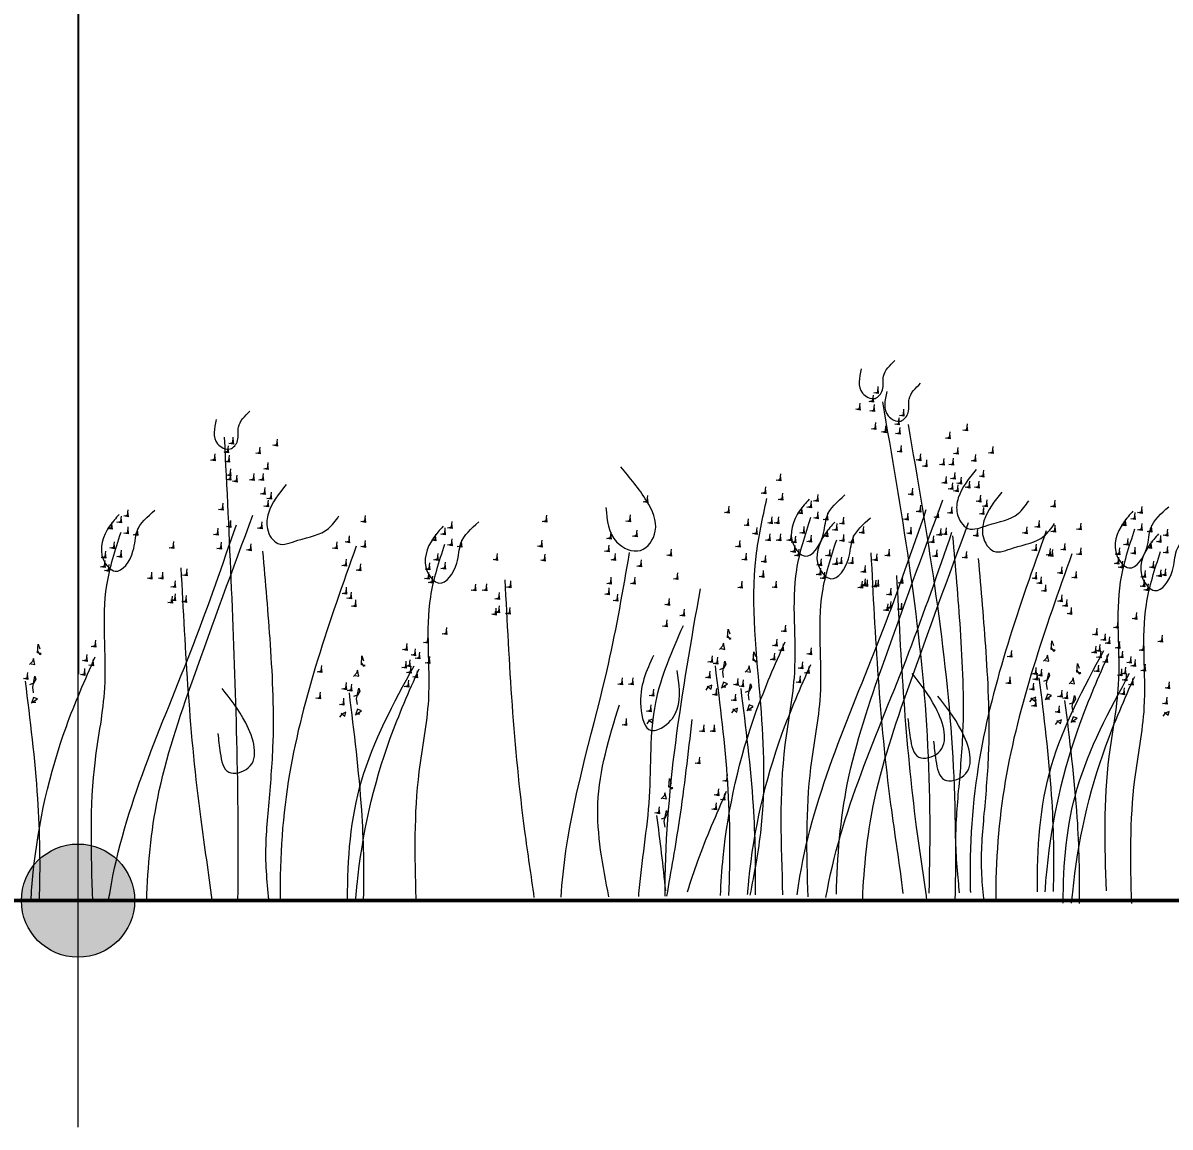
# Model space of a CAD drawing. Header units: metres. Extents: x 0 to 4415, y 1197 to 2590.
# Drawn here: x 1852.617 to 1853.123, y 1202.988 to 1203.476 of the extents above; entities that cross this region are included whole.
import ezdxf

# ---------------------------------------------------------------- set-up
doc = ezdxf.new("R2010")
doc.units = ezdxf.units.M
doc.linetypes.add('CONTINU', pattern=[0])
doc.layers.get('DEFPOINTS').update_dxf_attribs({"lineweight": 5})
doc.layers.add('00-cote', color=7, linetype='CONTINU', lineweight=20)
doc.layers.add('mur', color=7, linetype='Continuous', lineweight=50)
doc.layers.add('A_VEGETATION', color=7, linetype='Continuous', lineweight=9, true_color=0x009900)
doc.styles.add('WALIDcotat', font='times.ttf')
doc.dimstyles.new('walid 100', dxfattribs={"dimscale": 0, "dimtxt": 0.25, "dimasz": 0.1, "dimexe": 1.25, "dimexo": 0.625, "dimgap": 0.02, "dimtad": 1, "dimdec": 0, "dimlfac": 100, "dimrnd": 5, "dimtxsty": 'WALIDcotat', "dimblk": 'COTE', "dimcen": 2.5, "dimse1": 1, "dimse2": 1, "dimclrd": 256, "dimclrt": 256, "dimadec": 0, "dimazin": 0, "dimtfac": 1, "dimtdec": 0, "dimtix": 1, "dimtmove": 2, "dimatfit": 3, "dimldrblk": 'COTE', "dimfxl": 1.25, "dimarcsym": 0})

# ---------------------------------------------------------------- blocks, each defined once
blk = doc.blocks.new('Arbustes 1_coupes')
at = {"flags": 128}
for points in [[(24.156, 5.606), (24.163, 5.545), (24.112, 5.553), (24.156, 5.562), (24.163, 5.623)], [(23.952, 5.42), (23.959, 5.359), (23.908, 5.368), (23.952, 5.377), (23.959, 5.438)], [(24.102, 5.509), (24.109, 5.448), (24.058, 5.456), (24.102, 5.465), (24.109, 5.526)], [(2.636, 5.304), (2.643, 5.243), (2.591, 5.252), (2.636, 5.261), (2.643, 5.322)], [(2.689, 5.401), (2.696, 5.34), (2.645, 5.349), (2.689, 5.358), (2.696, 5.419)], [(24.112, 5.403), (24.119, 5.342), (24.067, 5.351), (24.112, 5.359), (24.119, 5.42)], [(2.486, 5.216), (2.493, 5.155), (2.441, 5.164), (2.486, 5.172), (2.493, 5.233)], [(2.645, 5.198), (2.652, 5.138), (2.6, 5.146), (2.645, 5.155), (2.652, 5.216)], [(24.128, 5.2), (24.135, 5.139), (24.084, 5.148), (24.128, 5.156), (24.135, 5.217)], [(25.16, 5.182), (25.167, 5.122), (25.115, 5.13), (25.16, 5.139), (25.167, 5.2)], [(16.891, 5.052), (16.898, 4.991), (16.846, 5), (16.891, 5.009), (16.898, 5.07)], [(17.389, 5.03), (17.396, 4.969), (17.344, 4.978), (17.389, 4.987), (17.396, 5.048)], [(24.965, 5.094), (24.972, 5.033), (24.92, 5.042), (24.965, 5.051), (24.972, 5.111)], [(2.661, 4.996), (2.668, 4.935), (2.617, 4.943), (2.661, 4.952), (2.668, 5.013)], [(3.693, 4.978), (3.7, 4.917), (3.648, 4.926), (3.693, 4.935), (3.7, 4.996)], [(16.837, 4.955), (16.844, 4.894), (16.793, 4.903), (16.837, 4.912), (16.844, 4.972)], [(17.194, 4.942), (17.201, 4.881), (17.15, 4.89), (17.194, 4.898), (17.201, 4.959)], [(25.054, 4.919), (25.061, 4.858), (25.009, 4.867), (25.054, 4.875), (25.061, 4.936)], [(3.498, 4.89), (3.505, 4.829), (3.454, 4.838), (3.498, 4.846), (3.505, 4.907)], [(16.687, 4.867), (16.694, 4.806), (16.643, 4.814), (16.687, 4.823), (16.694, 4.884)], [(16.846, 4.849), (16.853, 4.788), (16.802, 4.797), (16.846, 4.806), (16.853, 4.867)], [(17.284, 4.767), (17.291, 4.706), (17.239, 4.714), (17.284, 4.723), (17.291, 4.784)], [(24.632, 4.848), (24.639, 4.787), (24.588, 4.796), (24.632, 4.804), (24.639, 4.865)], [(24.702, 4.778), (24.709, 4.717), (24.658, 4.726), (24.702, 4.735), (24.709, 4.796)], [(24.895, 4.796), (24.902, 4.735), (24.85, 4.743), (24.895, 4.752), (24.902, 4.813)], [(25, 4.796), (25.007, 4.735), (24.956, 4.743), (25, 4.752), (25.007, 4.813)], [(3.165, 4.643), (3.172, 4.583), (3.121, 4.591), (3.165, 4.6), (3.172, 4.661)], [(3.587, 4.714), (3.594, 4.654), (3.543, 4.662), (3.587, 4.671), (3.594, 4.732)], [(16.862, 4.696), (16.869, 4.635), (16.817, 4.643), (16.862, 4.652), (16.869, 4.713)], [(16.863, 4.646), (16.87, 4.586), (16.818, 4.594), (16.863, 4.603), (16.87, 4.664)], [(17.124, 4.643), (17.131, 4.583), (17.08, 4.591), (17.124, 4.6), (17.131, 4.661)], [(17.23, 4.643), (17.237, 4.583), (17.185, 4.591), (17.23, 4.6), (17.237, 4.661)], [(25.019, 4.638), (25.026, 4.577), (24.974, 4.585), (25.019, 4.594), (25.026, 4.655)], [(3.236, 4.574), (3.243, 4.513), (3.191, 4.522), (3.236, 4.53), (3.243, 4.591)], [(3.428, 4.591), (3.435, 4.53), (3.383, 4.539), (3.428, 4.548), (3.435, 4.609)], [(3.533, 4.591), (3.54, 4.53), (3.489, 4.539), (3.533, 4.548), (3.54, 4.609)], [(16.932, 4.626), (16.939, 4.565), (16.887, 4.574), (16.932, 4.583), (16.939, 4.643)], [(23.055, 4.625), (23.062, 4.564), (23.01, 4.572), (23.055, 4.581), (23.062, 4.642)], [(25.089, 4.584), (25.096, 4.523), (25.045, 4.532), (25.089, 4.541), (25.096, 4.601)], [(3.552, 4.433), (3.559, 4.372), (3.508, 4.381), (3.552, 4.39), (3.559, 4.451)], [(3.622, 4.38), (3.629, 4.319), (3.578, 4.327), (3.622, 4.336), (3.629, 4.397)], [(17.248, 4.485), (17.255, 4.425), (17.204, 4.433), (17.248, 4.442), (17.255, 4.503)], [(17.319, 4.432), (17.326, 4.371), (17.274, 4.38), (17.319, 4.388), (17.326, 4.449)], [(21.557, 4.384), (21.564, 4.323), (21.512, 4.332), (21.557, 4.341), (21.564, 4.401)], [(22.886, 4.48), (22.893, 4.419), (22.841, 4.427), (22.886, 4.436), (22.893, 4.497)], [(23.078, 4.407), (23.085, 4.346), (23.033, 4.355), (23.078, 4.364), (23.085, 4.425)], [(23.476, 4.391), (23.484, 4.33), (23.432, 4.339), (23.476, 4.348), (23.484, 4.409)], [(24.543, 4.461), (24.55, 4.4), (24.498, 4.409), (24.543, 4.417), (24.55, 4.478)], [(25.054, 4.497), (25.061, 4.436), (25.009, 4.445), (25.054, 4.454), (25.061, 4.514)], [(3.076, 4.256), (3.083, 4.196), (3.032, 4.204), (3.076, 4.213), (3.083, 4.274)], [(3.587, 4.293), (3.594, 4.232), (3.543, 4.241), (3.587, 4.249), (3.594, 4.31)], [(16.773, 4.309), (16.78, 4.248), (16.728, 4.256), (16.773, 4.265), (16.78, 4.326)], [(17.284, 4.345), (17.291, 4.284), (17.239, 4.293), (17.284, 4.301), (17.291, 4.362)], [(22.473, 4.262), (22.48, 4.201), (22.429, 4.21), (22.473, 4.219), (22.48, 4.28)], [(23.294, 4.251), (23.301, 4.19), (23.249, 4.199), (23.294, 4.207), (23.301, 4.268)], [(23.399, 4.32), (23.406, 4.259), (23.355, 4.268), (23.399, 4.277), (23.406, 4.338)], [(24.632, 4.268), (24.639, 4.207), (24.588, 4.216), (24.632, 4.225), (24.639, 4.285)], [(24.984, 4.251), (24.991, 4.19), (24.939, 4.199), (24.984, 4.207), (24.991, 4.268)], [(26.146, 4.32), (26.153, 4.259), (26.102, 4.268), (26.146, 4.277), (26.153, 4.338)], [(27.124, 4.249), (27.131, 4.188), (27.079, 4.197), (27.124, 4.206), (27.131, 4.267)], [(2.01, 4.187), (2.017, 4.126), (1.965, 4.135), (2.01, 4.143), (2.017, 4.204)], [(15.629, 4.168), (15.636, 4.107), (15.584, 4.116), (15.629, 4.125), (15.636, 4.185)], [(15.706, 4.239), (15.713, 4.178), (15.661, 4.187), (15.706, 4.196), (15.713, 4.256)], [(18.376, 4.168), (18.383, 4.107), (18.331, 4.116), (18.376, 4.125), (18.383, 4.185)], [(20.42, 4.167), (20.427, 4.106), (20.375, 4.114), (20.42, 4.123), (20.427, 4.184)], [(21.362, 4.167), (21.369, 4.106), (21.318, 4.114), (21.362, 4.123), (21.369, 4.184)], [(22.691, 4.117), (22.698, 4.057), (22.647, 4.065), (22.691, 4.074), (22.698, 4.135)], [(22.958, 4.142), (22.965, 4.081), (22.914, 4.09), (22.958, 4.099), (22.965, 4.159)], [(23.031, 4.142), (23.038, 4.081), (22.987, 4.09), (23.031, 4.099), (23.038, 4.159)], [(23.476, 4.197), (23.484, 4.136), (23.432, 4.145), (23.476, 4.154), (23.484, 4.214)], [(23.584, 4.18), (23.591, 4.119), (23.54, 4.128), (23.584, 4.136), (23.591, 4.197)], [(24.489, 4.18), (24.496, 4.119), (24.445, 4.128), (24.489, 4.136), (24.496, 4.197)], [(27.046, 4.178), (27.053, 4.117), (27.002, 4.126), (27.046, 4.135), (27.053, 4.196)], [(1.827, 4.046), (1.834, 3.985), (1.782, 3.994), (1.827, 4.003), (1.834, 4.064)], [(1.932, 4.116), (1.939, 4.055), (1.888, 4.064), (1.932, 4.072), (1.939, 4.133)], [(2.01, 3.993), (2.017, 3.932), (1.965, 3.941), (2.01, 3.949), (2.017, 4.01)], [(3.165, 4.064), (3.172, 4.003), (3.121, 4.012), (3.165, 4.02), (3.172, 4.081)], [(3.517, 4.046), (3.524, 3.985), (3.472, 3.994), (3.517, 4.003), (3.524, 4.064)], [(4.68, 4.116), (4.687, 4.055), (4.635, 4.064), (4.68, 4.072), (4.687, 4.133)], [(5.657, 4.045), (5.664, 3.984), (5.612, 3.993), (5.657, 4.001), (5.664, 4.062)], [(15.523, 4.099), (15.53, 4.038), (15.479, 4.046), (15.523, 4.055), (15.53, 4.116)], [(15.706, 4.045), (15.713, 3.984), (15.661, 3.993), (15.706, 4.001), (15.713, 4.062)], [(15.814, 4.028), (15.821, 3.967), (15.769, 3.975), (15.814, 3.984), (15.821, 4.045)], [(16.719, 4.028), (16.726, 3.967), (16.674, 3.975), (16.719, 3.984), (16.726, 4.045)], [(16.862, 4.116), (16.869, 4.055), (16.817, 4.064), (16.862, 4.072), (16.869, 4.133)], [(17.213, 4.099), (17.22, 4.038), (17.169, 4.046), (17.213, 4.055), (17.22, 4.116)], [(19.276, 4.026), (19.283, 3.965), (19.231, 3.974), (19.276, 3.983), (19.283, 4.043)], [(19.353, 4.097), (19.36, 4.036), (19.309, 4.045), (19.353, 4.054), (19.36, 4.114)], [(21.435, 3.997), (21.442, 3.936), (21.39, 3.945), (21.435, 3.954), (21.442, 4.014)], [(22.787, 4.022), (22.794, 3.961), (22.743, 3.97), (22.787, 3.978), (22.794, 4.039)], [(23.319, 4.03), (23.326, 3.97), (23.275, 3.978), (23.319, 3.987), (23.326, 4.048)], [(23.987, 4.03), (23.995, 3.97), (23.943, 3.978), (23.987, 3.987), (23.995, 4.048)], [(24.524, 4.022), (24.531, 3.961), (24.48, 3.97), (24.524, 3.978), (24.531, 4.039)], [(24.859, 4.004), (24.867, 3.943), (24.815, 3.952), (24.859, 3.961), (24.867, 4.022)], [(25.828, 4.022), (25.835, 3.961), (25.783, 3.97), (25.828, 3.978), (25.835, 4.039)], [(25.968, 4.091), (25.975, 4.03), (25.924, 4.039), (25.968, 4.048), (25.975, 4.109)], [(26.146, 4.039), (26.153, 3.978), (26.102, 3.987), (26.146, 3.996), (26.153, 4.057)], [(26.941, 4.109), (26.948, 4.048), (26.896, 4.057), (26.941, 4.065), (26.948, 4.126)], [(27.124, 4.055), (27.131, 3.994), (27.079, 4.003), (27.124, 4.012), (27.131, 4.072)], [(27.232, 4.038), (27.239, 3.977), (27.187, 3.985), (27.232, 3.994), (27.239, 4.055)], [(2.118, 3.975), (2.125, 3.914), (2.073, 3.923), (2.118, 3.932), (2.125, 3.993)], [(3.022, 3.975), (3.029, 3.914), (2.978, 3.923), (3.022, 3.932), (3.029, 3.993)], [(4.501, 3.887), (4.508, 3.826), (4.457, 3.835), (4.501, 3.843), (4.508, 3.904)], [(5.474, 3.904), (5.481, 3.843), (5.43, 3.852), (5.474, 3.861), (5.481, 3.922)], [(5.58, 3.974), (5.587, 3.913), (5.535, 3.922), (5.58, 3.93), (5.587, 3.991)], [(15.549, 3.878), (15.556, 3.817), (15.504, 3.826), (15.549, 3.835), (15.556, 3.896)], [(16.217, 3.878), (16.224, 3.817), (16.172, 3.826), (16.217, 3.835), (16.224, 3.896)], [(16.754, 3.87), (16.761, 3.809), (16.709, 3.817), (16.754, 3.826), (16.761, 3.887)], [(18.057, 3.87), (18.064, 3.809), (18.013, 3.817), (18.057, 3.826), (18.064, 3.887)], [(18.198, 3.939), (18.205, 3.878), (18.153, 3.887), (18.198, 3.896), (18.205, 3.957)], [(18.376, 3.887), (18.383, 3.826), (18.331, 3.835), (18.376, 3.843), (18.383, 3.904)], [(19.17, 3.957), (19.177, 3.896), (19.126, 3.904), (19.17, 3.913), (19.177, 3.974)], [(19.353, 3.903), (19.36, 3.842), (19.309, 3.851), (19.353, 3.859), (19.36, 3.92)], [(19.461, 3.886), (19.468, 3.825), (19.417, 3.833), (19.461, 3.842), (19.468, 3.903)], [(20.366, 3.886), (20.373, 3.825), (20.321, 3.833), (20.366, 3.842), (20.373, 3.903)], [(21.144, 3.972), (21.151, 3.912), (21.1, 3.92), (21.144, 3.929), (21.151, 3.99)], [(22.595, 3.877), (22.602, 3.816), (22.551, 3.825), (22.595, 3.833), (22.602, 3.894)], [(22.933, 3.949), (22.94, 3.888), (22.888, 3.897), (22.933, 3.906), (22.94, 3.967)], [(23.055, 3.949), (23.062, 3.888), (23.01, 3.897), (23.055, 3.906), (23.062, 3.967)], [(23.174, 3.949), (23.181, 3.888), (23.13, 3.897), (23.174, 3.906), (23.181, 3.967)], [(23.223, 3.925), (23.23, 3.864), (23.179, 3.872), (23.223, 3.881), (23.23, 3.942)], [(23.399, 3.933), (23.406, 3.872), (23.355, 3.881), (23.399, 3.89), (23.406, 3.951)], [(26.967, 3.888), (26.974, 3.828), (26.922, 3.836), (26.967, 3.845), (26.974, 3.906)], [(1.853, 3.826), (1.86, 3.765), (1.808, 3.774), (1.853, 3.783), (1.86, 3.843)], [(2.521, 3.826), (2.528, 3.765), (2.476, 3.774), (2.521, 3.783), (2.528, 3.843)], [(3.057, 3.817), (3.065, 3.757), (3.013, 3.765), (3.057, 3.774), (3.065, 3.835)], [(3.393, 3.8), (3.4, 3.739), (3.348, 3.748), (3.393, 3.757), (3.4, 3.817)], [(4.361, 3.817), (4.368, 3.757), (4.316, 3.765), (4.361, 3.774), (4.368, 3.835)], [(4.68, 3.835), (4.687, 3.774), (4.635, 3.783), (4.68, 3.791), (4.687, 3.852)], [(5.657, 3.851), (5.664, 3.79), (5.612, 3.799), (5.657, 3.807), (5.664, 3.868)], [(15.453, 3.772), (15.46, 3.712), (15.408, 3.72), (15.453, 3.729), (15.46, 3.79)], [(15.629, 3.781), (15.636, 3.72), (15.584, 3.729), (15.629, 3.738), (15.636, 3.799)], [(17.089, 3.852), (17.096, 3.791), (17.044, 3.8), (17.089, 3.809), (17.096, 3.87)], [(19.196, 3.736), (19.203, 3.675), (19.152, 3.684), (19.196, 3.693), (19.203, 3.754)], [(19.864, 3.736), (19.871, 3.675), (19.82, 3.684), (19.864, 3.693), (19.871, 3.754)], [(21.121, 3.828), (21.128, 3.767), (21.076, 3.775), (21.121, 3.784), (21.128, 3.845)], [(21.193, 3.732), (21.2, 3.671), (21.149, 3.68), (21.193, 3.688), (21.2, 3.749)], [(21.822, 3.78), (21.829, 3.719), (21.777, 3.728), (21.822, 3.736), (21.829, 3.797)], [(22.668, 3.732), (22.675, 3.671), (22.623, 3.68), (22.668, 3.688), (22.675, 3.749)], [(23.214, 3.819), (23.221, 3.758), (23.169, 3.767), (23.214, 3.775), (23.221, 3.836)], [(23.258, 3.775), (23.266, 3.715), (23.214, 3.723), (23.258, 3.732), (23.266, 3.793)], [(25.933, 3.828), (25.94, 3.767), (25.889, 3.775), (25.933, 3.784), (25.94, 3.845)], [(26.092, 3.775), (26.099, 3.715), (26.048, 3.723), (26.092, 3.732), (26.099, 3.793)], [(26.871, 3.783), (26.878, 3.722), (26.826, 3.73), (26.871, 3.739), (26.878, 3.8)], [(27.046, 3.791), (27.053, 3.73), (27.002, 3.739), (27.046, 3.748), (27.053, 3.809)], [(1.747, 3.615), (1.754, 3.554), (1.703, 3.562), (1.747, 3.571), (1.754, 3.632)], [(1.757, 3.72), (1.764, 3.659), (1.712, 3.668), (1.757, 3.677), (1.764, 3.738)], [(1.932, 3.729), (1.939, 3.668), (1.888, 3.677), (1.932, 3.686), (1.939, 3.746)], [(4.466, 3.623), (4.473, 3.562), (4.422, 3.571), (4.466, 3.58), (4.473, 3.641)], [(5.5, 3.684), (5.507, 3.623), (5.455, 3.632), (5.5, 3.641), (5.507, 3.701)], [(15.443, 3.667), (15.45, 3.606), (15.399, 3.615), (15.443, 3.623), (15.45, 3.684)], [(15.488, 3.623), (15.495, 3.562), (15.443, 3.571), (15.488, 3.58), (15.495, 3.641)], [(18.163, 3.675), (18.17, 3.615), (18.118, 3.623), (18.163, 3.632), (18.17, 3.693)], [(18.322, 3.623), (18.329, 3.562), (18.277, 3.571), (18.322, 3.58), (18.329, 3.641)], [(19.1, 3.63), (19.107, 3.57), (19.056, 3.578), (19.1, 3.587), (19.107, 3.648)], [(19.276, 3.639), (19.283, 3.578), (19.231, 3.587), (19.276, 3.596), (19.283, 3.657)], [(20.401, 3.728), (20.408, 3.667), (20.357, 3.675), (20.401, 3.684), (20.408, 3.745)], [(21.484, 3.659), (21.491, 3.599), (21.44, 3.607), (21.484, 3.616), (21.491, 3.677)], [(22.886, 3.707), (22.893, 3.646), (22.841, 3.655), (22.886, 3.664), (22.893, 3.725)], [(23.741, 3.687), (23.748, 3.626), (23.697, 3.635), (23.741, 3.644), (23.748, 3.704)], [(23.866, 3.687), (23.873, 3.626), (23.821, 3.635), (23.866, 3.644), (23.873, 3.704)], [(24.138, 3.722), (24.145, 3.661), (24.093, 3.67), (24.138, 3.678), (24.145, 3.739)], [(26.861, 3.677), (26.868, 3.616), (26.817, 3.625), (26.861, 3.633), (26.868, 3.694)], [(26.906, 3.633), (26.913, 3.572), (26.861, 3.581), (26.906, 3.59), (26.913, 3.651)], [(1.792, 3.571), (1.799, 3.51), (1.747, 3.519), (1.792, 3.528), (1.799, 3.588)], [(2.275, 3.483), (2.282, 3.422), (2.23, 3.43), (2.275, 3.439), (2.282, 3.5)], [(2.399, 3.483), (2.406, 3.422), (2.354, 3.43), (2.399, 3.439), (2.406, 3.5)], [(2.671, 3.517), (2.678, 3.457), (2.626, 3.465), (2.671, 3.474), (2.678, 3.535)], [(4.626, 3.571), (4.633, 3.51), (4.581, 3.519), (4.626, 3.528), (4.633, 3.588)], [(5.394, 3.473), (5.402, 3.412), (5.35, 3.42), (5.394, 3.429), (5.402, 3.49)], [(5.404, 3.578), (5.411, 3.517), (5.359, 3.526), (5.404, 3.535), (5.411, 3.596)], [(5.58, 3.587), (5.587, 3.526), (5.535, 3.535), (5.58, 3.544), (5.587, 3.604)], [(15.971, 3.535), (15.978, 3.474), (15.926, 3.483), (15.971, 3.491), (15.978, 3.552)], [(16.095, 3.535), (16.102, 3.474), (16.051, 3.483), (16.095, 3.491), (16.102, 3.552)], [(16.367, 3.57), (16.374, 3.509), (16.322, 3.517), (16.367, 3.526), (16.374, 3.587)], [(19.091, 3.525), (19.098, 3.464), (19.046, 3.473), (19.091, 3.481), (19.098, 3.542)], [(19.135, 3.481), (19.142, 3.42), (19.091, 3.429), (19.135, 3.438), (19.142, 3.499)], [(21.894, 3.515), (21.901, 3.454), (21.85, 3.462), (21.894, 3.471), (21.901, 3.532)], [(22.86, 3.538), (22.867, 3.477), (22.815, 3.486), (22.86, 3.494), (22.867, 3.555)], [(24.006, 3.59), (24.013, 3.529), (23.962, 3.538), (24.006, 3.546), (24.013, 3.607)], [(25.933, 3.512), (25.94, 3.451), (25.889, 3.459), (25.933, 3.468), (25.94, 3.529)], [(27.389, 3.545), (27.396, 3.484), (27.344, 3.493), (27.389, 3.501), (27.396, 3.562)], [(2.539, 3.386), (2.546, 3.325), (2.495, 3.333), (2.539, 3.342), (2.546, 3.403)], [(5.439, 3.429), (5.446, 3.368), (5.394, 3.377), (5.439, 3.386), (5.446, 3.446)], [(16.236, 3.438), (16.243, 3.377), (16.191, 3.386), (16.236, 3.394), (16.243, 3.455)], [(18.163, 3.359), (18.17, 3.299), (18.118, 3.307), (18.163, 3.316), (18.17, 3.377)], [(19.618, 3.393), (19.625, 3.332), (19.574, 3.341), (19.618, 3.349), (19.625, 3.41)], [(19.742, 3.393), (19.749, 3.332), (19.698, 3.341), (19.742, 3.349), (19.749, 3.41)], [(20.014, 3.428), (20.021, 3.367), (19.97, 3.375), (20.014, 3.384), (20.021, 3.445)], [(21.121, 3.345), (21.128, 3.284), (21.076, 3.293), (21.121, 3.302), (21.128, 3.362)], [(21.144, 3.465), (21.151, 3.404), (21.1, 3.413), (21.144, 3.422), (21.151, 3.483)], [(21.411, 3.465), (21.418, 3.404), (21.367, 3.413), (21.411, 3.422), (21.418, 3.483)], [(22.619, 3.417), (22.626, 3.357), (22.574, 3.365), (22.619, 3.374), (22.626, 3.435)], [(23.005, 3.417), (23.012, 3.357), (22.961, 3.365), (23.005, 3.374), (23.012, 3.435)], [(23.971, 3.415), (23.978, 3.354), (23.927, 3.362), (23.971, 3.371), (23.978, 3.432)], [(24.006, 3.441), (24.013, 3.38), (23.962, 3.388), (24.006, 3.397), (24.013, 3.458)], [(24.128, 3.423), (24.135, 3.362), (24.084, 3.371), (24.128, 3.38), (24.135, 3.441)], [(25.987, 3.458), (25.994, 3.397), (25.942, 3.406), (25.987, 3.415), (25.994, 3.475)], [(26.039, 3.37), (26.046, 3.309), (25.994, 3.317), (26.039, 3.326), (26.046, 3.387)], [(2.539, 3.236), (2.546, 3.175), (2.495, 3.184), (2.539, 3.193), (2.546, 3.254)], [(2.661, 3.219), (2.668, 3.158), (2.617, 3.167), (2.661, 3.175), (2.668, 3.236)], [(4.466, 3.307), (4.473, 3.246), (4.422, 3.255), (4.466, 3.264), (4.473, 3.325)], [(4.52, 3.254), (4.527, 3.193), (4.476, 3.202), (4.52, 3.21), (4.527, 3.271)], [(16.201, 3.262), (16.208, 3.202), (16.156, 3.21), (16.201, 3.219), (16.208, 3.28)], [(16.236, 3.288), (16.243, 3.228), (16.191, 3.236), (16.236, 3.245), (16.243, 3.306)], [(16.358, 3.271), (16.365, 3.21), (16.313, 3.219), (16.358, 3.228), (16.365, 3.288)], [(18.216, 3.306), (18.223, 3.245), (18.172, 3.254), (18.216, 3.262), (18.223, 3.323)], [(18.268, 3.217), (18.275, 3.157), (18.223, 3.165), (18.268, 3.174), (18.275, 3.235)], [(19.883, 3.296), (19.89, 3.235), (19.839, 3.244), (19.883, 3.252), (19.89, 3.313)], [(21.217, 3.273), (21.224, 3.212), (21.172, 3.22), (21.217, 3.229), (21.224, 3.29)], [(21.798, 3.225), (21.805, 3.164), (21.754, 3.173), (21.798, 3.181), (21.805, 3.242)], [(2.504, 3.21), (2.511, 3.149), (2.46, 3.158), (2.504, 3.167), (2.511, 3.228)], [(4.572, 3.165), (4.579, 3.104), (4.527, 3.113), (4.572, 3.122), (4.579, 3.183)], [(19.848, 3.12), (19.855, 3.059), (19.803, 3.068), (19.848, 3.077), (19.855, 3.138)], [(19.883, 3.146), (19.89, 3.086), (19.839, 3.094), (19.883, 3.103), (19.89, 3.164)], [(20.005, 3.129), (20.012, 3.068), (19.96, 3.077), (20.005, 3.086), (20.012, 3.146)], [(21.967, 3.103), (21.974, 3.042), (21.922, 3.051), (21.967, 3.059), (21.974, 3.12)], [(21.772, 2.983), (21.779, 2.922), (21.728, 2.931), (21.772, 2.939), (21.779, 3)], [(26.85, 2.957), (26.857, 2.896), (26.805, 2.904), (26.85, 2.913), (26.857, 2.974)], [(27.061, 3.054), (27.068, 2.993), (27.016, 3.002), (27.061, 3.01), (27.068, 3.071)], [(5.594, 2.849), (5.601, 2.789), (5.549, 2.797), (5.594, 2.806), (5.601, 2.867)], [(19.29, 2.902), (19.297, 2.841), (19.245, 2.849), (19.29, 2.858), (19.297, 2.919)], [(22.457, 2.816), (22.483, 2.781), (22.499, 2.79), (22.457, 2.799), (22.464, 2.896), (22.483, 2.842)], [(23.108, 2.922), (23.115, 2.861), (23.064, 2.87), (23.108, 2.878), (23.115, 2.939)], [(26.613, 2.877), (26.62, 2.816), (26.568, 2.825), (26.613, 2.833), (26.62, 2.894)], [(1.642, 2.718), (1.649, 2.657), (1.597, 2.665), (1.642, 2.674), (1.649, 2.735)], [(5.383, 2.752), (5.39, 2.691), (5.338, 2.7), (5.383, 2.709), (5.39, 2.77)], [(14.686, 2.664), (14.712, 2.629), (14.728, 2.638), (14.686, 2.646), (14.693, 2.744), (14.712, 2.69)], [(15.338, 2.77), (15.345, 2.709), (15.293, 2.718), (15.338, 2.726), (15.345, 2.787)], [(18.842, 2.725), (18.849, 2.664), (18.798, 2.673), (18.842, 2.681), (18.849, 2.742)], [(19.079, 2.804), (19.086, 2.744), (19.035, 2.752), (19.079, 2.761), (19.086, 2.822)], [(22.386, 2.675), (22.429, 2.667), (22.412, 2.736), (22.403, 2.702), (22.368, 2.667)], [(23.01, 2.762), (23.017, 2.702), (22.965, 2.71), (23.01, 2.719), (23.017, 2.78)], [(23.08, 2.71), (23.087, 2.649), (23.036, 2.658), (23.08, 2.667), (23.087, 2.728)], [(26.104, 2.674), (26.13, 2.639), (26.146, 2.648), (26.104, 2.657), (26.111, 2.754), (26.13, 2.7)], [(26.709, 2.816), (26.716, 2.755), (26.664, 2.764), (26.709, 2.773), (26.716, 2.833)], [(26.756, 2.78), (26.763, 2.719), (26.711, 2.728), (26.756, 2.736), (26.763, 2.797)], [(26.868, 2.728), (26.875, 2.667), (26.824, 2.675), (26.868, 2.684), (26.875, 2.745)], [(0.99, 2.612), (1.016, 2.577), (1.032, 2.586), (0.99, 2.594), (0.997, 2.691), (1.016, 2.638)], [(5.146, 2.673), (5.153, 2.612), (5.101, 2.62), (5.146, 2.629), (5.153, 2.69)], [(5.242, 2.612), (5.249, 2.551), (5.198, 2.56), (5.242, 2.568), (5.249, 2.629)], [(5.289, 2.575), (5.296, 2.515), (5.244, 2.523), (5.289, 2.532), (5.296, 2.593)], [(14.616, 2.523), (14.658, 2.515), (14.642, 2.584), (14.632, 2.549), (14.597, 2.515)], [(15.239, 2.61), (15.247, 2.549), (15.195, 2.558), (15.239, 2.567), (15.247, 2.628)], [(18.334, 2.522), (18.359, 2.487), (18.376, 2.496), (18.334, 2.504), (18.341, 2.602), (18.359, 2.548)], [(18.938, 2.664), (18.945, 2.603), (18.894, 2.612), (18.938, 2.62), (18.945, 2.681)], [(18.985, 2.628), (18.992, 2.567), (18.941, 2.575), (18.985, 2.584), (18.992, 2.645)], [(19.098, 2.575), (19.105, 2.515), (19.053, 2.523), (19.098, 2.532), (19.105, 2.593)], [(22.281, 2.578), (22.288, 2.518), (22.236, 2.526), (22.281, 2.535), (22.288, 2.596)], [(22.984, 2.604), (22.991, 2.544), (22.94, 2.552), (22.984, 2.561), (22.991, 2.622)], [(25.652, 2.631), (25.659, 2.57), (25.607, 2.578), (25.652, 2.587), (25.659, 2.648)], [(26.034, 2.533), (26.076, 2.525), (26.06, 2.594), (26.05, 2.56), (26.015, 2.525)], [(26.603, 2.675), (26.61, 2.615), (26.559, 2.623), (26.603, 2.632), (26.61, 2.693)], [(26.648, 2.693), (26.655, 2.632), (26.603, 2.641), (26.648, 2.649), (26.655, 2.71)], [(26.657, 2.62), (26.664, 2.56), (26.613, 2.568), (26.657, 2.577), (26.664, 2.638)], [(26.728, 2.568), (26.735, 2.507), (26.683, 2.516), (26.728, 2.525), (26.735, 2.586)], [(0.92, 2.471), (0.962, 2.462), (0.945, 2.532), (0.936, 2.497), (0.901, 2.462)], [(1.543, 2.558), (1.55, 2.497), (1.499, 2.506), (1.543, 2.515), (1.55, 2.575)], [(1.614, 2.506), (1.621, 2.445), (1.569, 2.454), (1.614, 2.462), (1.621, 2.523)], [(4.637, 2.47), (4.663, 2.435), (4.68, 2.444), (4.637, 2.452), (4.644, 2.549), (4.663, 2.496)], [(5.137, 2.471), (5.144, 2.41), (5.092, 2.419), (5.137, 2.428), (5.144, 2.489)], [(5.181, 2.489), (5.188, 2.428), (5.137, 2.436), (5.181, 2.445), (5.188, 2.506)], [(5.402, 2.523), (5.409, 2.462), (5.357, 2.471), (5.402, 2.48), (5.409, 2.541)], [(15.214, 2.452), (15.221, 2.391), (15.169, 2.4), (15.214, 2.409), (15.221, 2.47)], [(15.31, 2.558), (15.317, 2.497), (15.265, 2.506), (15.31, 2.515), (15.317, 2.575)], [(17.881, 2.478), (17.888, 2.418), (17.837, 2.426), (17.881, 2.435), (17.888, 2.496)], [(18.833, 2.523), (18.84, 2.462), (18.788, 2.471), (18.833, 2.48), (18.84, 2.541)], [(18.877, 2.541), (18.884, 2.48), (18.833, 2.489), (18.877, 2.497), (18.884, 2.558)], [(18.887, 2.468), (18.894, 2.407), (18.842, 2.416), (18.887, 2.425), (18.894, 2.486)], [(22.342, 2.561), (22.349, 2.5), (22.297, 2.509), (22.342, 2.518), (22.349, 2.578)], [(22.412, 2.349), (22.403, 2.412), (22.429, 2.535), (22.438, 2.5), (22.412, 2.455), (22.368, 2.438)], [(26.632, 2.462), (26.639, 2.402), (26.587, 2.41), (26.632, 2.419), (26.639, 2.48)], [(0.814, 2.374), (0.821, 2.313), (0.77, 2.322), (0.814, 2.331), (0.821, 2.391)], [(0.875, 2.357), (0.882, 2.296), (0.831, 2.304), (0.875, 2.313), (0.882, 2.374)], [(0.945, 2.145), (0.936, 2.207), (0.962, 2.331), (0.971, 2.296), (0.945, 2.251), (0.901, 2.233)], [(1.517, 2.4), (1.524, 2.339), (1.473, 2.348), (1.517, 2.357), (1.524, 2.418)], [(4.185, 2.426), (4.192, 2.365), (4.14, 2.374), (4.185, 2.383), (4.192, 2.444)], [(4.567, 2.329), (4.609, 2.32), (4.593, 2.39), (4.583, 2.355), (4.548, 2.32)], [(5.191, 2.416), (5.198, 2.355), (5.146, 2.364), (5.191, 2.373), (5.198, 2.433)], [(5.261, 2.364), (5.268, 2.303), (5.216, 2.312), (5.261, 2.32), (5.268, 2.381)], [(5.673, 2.325), (5.68, 2.264), (5.629, 2.273), (5.673, 2.281), (5.68, 2.342)], [(14.571, 2.409), (14.578, 2.348), (14.527, 2.357), (14.571, 2.365), (14.578, 2.426)], [(14.642, 2.197), (14.632, 2.26), (14.658, 2.383), (14.668, 2.348), (14.642, 2.303), (14.597, 2.286)], [(18.263, 2.381), (18.306, 2.373), (18.289, 2.442), (18.28, 2.407), (18.245, 2.373)], [(18.861, 2.31), (18.868, 2.249), (18.817, 2.258), (18.861, 2.267), (18.868, 2.328)], [(18.957, 2.416), (18.964, 2.355), (18.913, 2.364), (18.957, 2.373), (18.964, 2.433)], [(21.266, 2.331), (21.273, 2.27), (21.222, 2.278), (21.266, 2.287), (21.273, 2.348)], [(21.386, 2.331), (21.393, 2.27), (21.341, 2.278), (21.386, 2.287), (21.393, 2.348)], [(22.253, 2.403), (22.26, 2.342), (22.208, 2.351), (22.253, 2.36), (22.26, 2.42)], [(25.635, 2.332), (25.642, 2.271), (25.591, 2.28), (25.635, 2.289), (25.642, 2.349)], [(25.928, 2.436), (25.935, 2.376), (25.884, 2.384), (25.928, 2.393), (25.935, 2.454)], [(25.989, 2.419), (25.996, 2.358), (25.945, 2.367), (25.989, 2.376), (25.996, 2.436)], [(26.06, 2.207), (26.05, 2.27), (26.076, 2.393), (26.085, 2.358), (26.06, 2.313), (26.015, 2.296)], [(-0.137, 2.254), (-0.13, 2.193), (-0.181, 2.202), (-0.137, 2.21), (-0.13, 2.271)], [(0.786, 2.199), (0.793, 2.138), (0.742, 2.147), (0.786, 2.155), (0.793, 2.216)], [(4.462, 2.232), (4.469, 2.171), (4.417, 2.18), (4.462, 2.189), (4.469, 2.249)], [(4.523, 2.215), (4.53, 2.154), (4.478, 2.162), (4.523, 2.171), (4.53, 2.232)], [(5.165, 2.258), (5.172, 2.197), (5.12, 2.206), (5.165, 2.215), (5.172, 2.276)], [(17.865, 2.18), (17.872, 2.119), (17.82, 2.128), (17.865, 2.136), (17.872, 2.197)], [(18.158, 2.284), (18.165, 2.223), (18.113, 2.232), (18.158, 2.241), (18.165, 2.302)], [(18.219, 2.267), (18.226, 2.206), (18.174, 2.215), (18.219, 2.223), (18.226, 2.284)], [(18.289, 2.055), (18.28, 2.118), (18.306, 2.241), (18.315, 2.206), (18.289, 2.161), (18.245, 2.144)], [(22.227, 2.254), (22.272, 2.218), (22.281, 2.262), (22.236, 2.244), (22.211, 2.209)], [(22.33, 2.21), (22.337, 2.149), (22.286, 2.158), (22.33, 2.167), (22.337, 2.228)], [(22.386, 2.235), (22.457, 2.28), (22.412, 2.297), (22.394, 2.244), (22.438, 2.244)], [(25.9, 2.261), (25.907, 2.2), (25.856, 2.209), (25.9, 2.218), (25.907, 2.278)], [(-0.165, 2.078), (-0.158, 2.018), (-0.21, 2.026), (-0.165, 2.035), (-0.158, 2.096)], [(0.92, 2.031), (0.99, 2.076), (0.945, 2.093), (0.927, 2.039), (0.971, 2.039)], [(4.169, 2.128), (4.176, 2.067), (4.124, 2.076), (4.169, 2.084), (4.176, 2.145)], [(4.433, 2.057), (4.44, 1.996), (4.389, 2.005), (4.433, 2.013), (4.44, 2.074)], [(4.593, 2.003), (4.583, 2.065), (4.609, 2.189), (4.619, 2.154), (4.593, 2.109), (4.548, 2.091)], [(5.645, 2.149), (5.652, 2.089), (5.601, 2.097), (5.645, 2.106), (5.652, 2.167)], [(14.616, 2.083), (14.686, 2.128), (14.642, 2.145), (14.623, 2.091), (14.668, 2.091)], [(18.13, 2.109), (18.137, 2.048), (18.085, 2.057), (18.13, 2.065), (18.137, 2.126)], [(25.874, 2.112), (25.919, 2.076), (25.928, 2.12), (25.884, 2.102), (25.858, 2.067)], [(26.034, 2.093), (26.104, 2.138), (26.06, 2.155), (26.041, 2.102), (26.085, 2.102)], [(-0.191, 1.929), (-0.146, 1.893), (-0.137, 1.938), (-0.181, 1.919), (-0.207, 1.884)], [(0.76, 2.049), (0.805, 2.013), (0.814, 2.058), (0.77, 2.039), (0.744, 2.005)], [(4.567, 1.889), (4.637, 1.934), (4.593, 1.951), (4.574, 1.897), (4.619, 1.897)], [(5.62, 2), (5.664, 1.964), (5.673, 2.009), (5.629, 1.99), (5.603, 1.955)], [(18.104, 1.96), (18.148, 1.923), (18.158, 1.968), (18.113, 1.949), (18.088, 1.915)], [(18.263, 1.941), (18.334, 1.986), (18.289, 2.003), (18.27, 1.949), (18.315, 1.949)], [(4.408, 1.907), (4.452, 1.871), (4.462, 1.916), (4.417, 1.897), (4.391, 1.863)], [(21.313, 1.871), (21.32, 1.81), (21.268, 1.819), (21.313, 1.828), (21.32, 1.889)], [(22.185, 1.799), (22.192, 1.738), (22.14, 1.747), (22.185, 1.755), (22.192, 1.816)], [(22.304, 1.799), (22.311, 1.738), (22.26, 1.747), (22.304, 1.755), (22.311, 1.816)], [(22.136, 1.436), (22.143, 1.376), (22.091, 1.384), (22.136, 1.393), (22.143, 1.454)], [(0.691, 1.291), (0.698, 1.23), (0.646, 1.239), (0.691, 1.247), (0.698, 1.308)], [(0.039, 1.185), (0.065, 1.15), (0.081, 1.159), (0.039, 1.168), (0.046, 1.265), (0.065, 1.211)], [(-0.031, 1.045), (0.011, 1.036), (-0.006, 1.105), (-0.015, 1.071), (-0.05, 1.036)], [(0.592, 1.132), (0.599, 1.071), (0.548, 1.079), (0.592, 1.088), (0.599, 1.149)], [(0.662, 1.079), (0.669, 1.019), (0.618, 1.027), (0.662, 1.036), (0.669, 1.097)], [(-0.076, 0.93), (-0.069, 0.869), (-0.12, 0.878), (-0.076, 0.887), (-0.069, 0.948)], [(0.566, 0.974), (0.573, 0.913), (0.522, 0.921), (0.566, 0.93), (0.573, 0.991)], [(-0.006, 0.719), (-0.015, 0.781), (0.011, 0.904), (0.02, 0.869), (-0.006, 0.824), (-0.05, 0.807)]]:
    blk.add_lwpolyline(points, dxfattribs=at)
for points in [[(23.971, 5.823), (23.985, 5.551), (24.126, 5.491), (24.21, 5.585), (24.222, 5.739), (24.351, 5.917)], [(2.504, 5.619), (2.518, 5.346), (2.659, 5.287), (2.743, 5.381), (2.755, 5.535), (2.884, 5.713)], [(16.706, 5.27), (16.72, 4.997), (16.861, 4.938), (16.945, 5.032), (16.957, 5.185), (17.086, 5.364)], [(21.093, 4.267), (21.212, 3.88), (21.479, 3.784), (21.648, 4.001), (21.552, 4.339), (21.261, 4.726)], [(25.263, 4.687), (25.061, 4.367), (25.049, 4.19), (25.169, 4.023), (25.394, 4.059), (25.736, 4.19), (25.856, 4.332)], [(17.492, 4.535), (17.291, 4.214), (17.279, 4.038), (17.398, 3.871), (17.623, 3.907), (17.966, 4.038), (18.085, 4.18)], [(3.796, 4.483), (3.594, 4.162), (3.583, 3.985), (3.702, 3.819), (3.927, 3.855), (4.269, 3.985), (4.389, 4.128)], [(23.38, 4.355), (23.273, 4.225), (23.202, 3.846), (23.333, 3.716), (23.535, 3.941), (23.582, 4.165), (23.784, 4.403)], [(1.914, 4.151), (1.806, 4.02), (1.735, 3.642), (1.867, 3.512), (2.068, 3.736), (2.115, 3.961), (2.317, 4.199)], [(15.61, 4.203), (15.502, 4.072), (15.432, 3.694), (15.563, 3.564), (15.765, 3.788), (15.811, 4.013), (16.013, 4.251)], [(27.028, 4.213), (26.92, 4.083), (26.85, 3.704), (26.981, 3.574), (27.182, 3.799), (27.229, 4.023), (27.431, 4.261)], [(5.561, 4.009), (5.453, 3.878), (5.383, 3.5), (5.514, 3.37), (5.716, 3.594), (5.763, 3.819), (5.964, 4.057)], [(19.257, 4.061), (19.149, 3.93), (19.079, 3.552), (19.21, 3.422), (19.412, 3.646), (19.459, 3.871), (19.66, 4.109)], [(21.625, 2.6), (21.479, 2.02), (21.599, 1.755), (21.744, 1.803), (21.89, 1.996), (21.89, 2.431)], [(24.487, 1.883), (24.513, 1.665), (24.609, 1.448), (24.827, 1.496), (24.801, 2.003), (24.536, 2.39)], [(16.716, 1.731), (16.742, 1.513), (16.838, 1.296), (17.056, 1.344), (17.03, 1.851), (16.765, 2.238)], [(3.02, 1.678), (3.046, 1.461), (3.142, 1.244), (3.36, 1.292), (3.334, 1.799), (3.069, 2.186)]]:
    blk.add_spline(points, degree=3)
for points, knots in [([(24.722, -0.086), (24.742, 0.545), (24.732, 2.405), (24.419, 4.239), (24.213, 5.451)], [0.587601, 0.587601, 0.587601, 0.587601, 1.060659, 1.979923, 1.979923, 1.979923, 1.979923]), ([(3.26, -0.124), (3.274, 0.452), (3.256, 2.255), (2.952, 4.035), (2.746, 5.246)], [0.629046, 0.629046, 0.629046, 0.629046, 1.060659, 1.979923, 1.979923, 1.979923, 1.979923]), ([(16.938, -0.144), (16.948, 0.455), (16.932, 2.195), (16.852, 3.932), (16.8, 5.07)], [0.611371, 0.611371, 0.611371, 0.611371, 1.060659, 1.915226, 1.915226, 1.915226, 1.915226]), ([(22.707, -0.105), (22.756, 0.144), (22.892, 0.852), (22.849, 2.134), (22.688, 3.385), (22.857, 4.147), (22.905, 4.364)], [0.619473, 0.619473, 0.619473, 0.619473, 0.809449, 1.159779, 1.576588, 1.74244, 1.74244, 1.74244, 1.74244]), ([(23.677, -0.096), (23.688, 0.326), (23.763, 1.218), (24.268, 2.685), (24.66, 3.735), (24.888, 4.345)], [0.563885, 0.563885, 0.563885, 0.563885, 0.879234, 1.231775, 1.720834, 1.720834, 1.720834, 1.720834]), ([(2.218, -0.094), (2.234, 0.259), (2.318, 1.079), (2.801, 2.481), (3.193, 3.53), (3.421, 4.141)], [0.615408, 0.615408, 0.615408, 0.615408, 0.879234, 1.231775, 1.720834, 1.720834, 1.720834, 1.720834]), ([(15.91, -0.149), (15.924, 0.24), (16.003, 1.097), (16.497, 2.533), (16.889, 3.583), (17.117, 4.193)], [0.588628, 0.588628, 0.588628, 0.588628, 0.879234, 1.231775, 1.720834, 1.720834, 1.720834, 1.720834]), ([(23.075, -0.102), (23.061, 0.464), (23.022, 1.304), (23.278, 2.509), (23.149, 3.391), (23.337, 3.958), (23.401, 4.155)], [0.556787, 0.556787, 0.556787, 0.556787, 0.980125, 1.184429, 1.47469, 1.628633, 1.628633, 1.628633, 1.628633]), ([(23.237, -0.1), (23.246, -0.031), (23.398, 0.995), (24.065, 2.413), (24.543, 3.786), (24.7, 4.236)], [0.568199, 0.568199, 0.568199, 0.568199, 0.620996, 1.355238, 1.713875, 1.713875, 1.713875, 1.713875]), ([(1.804, -0.079), (1.968, 0.868), (2.601, 2.215), (3.076, 3.581), (3.233, 4.032)], [0.625871, 0.625871, 0.625871, 0.625871, 1.355238, 1.713875, 1.713875, 1.713875, 1.713875]), ([(15.481, -0.151), (15.486, -0.116), (15.643, 0.875), (16.295, 2.261), (16.773, 3.634), (16.93, 4.084)], [0.594172, 0.594172, 0.594172, 0.594172, 0.620996, 1.355238, 1.713875, 1.713875, 1.713875, 1.713875]), ([(26.718, -0.064), (26.704, 0.442), (26.682, 1.221), (26.926, 2.367), (26.796, 3.249), (26.984, 3.816), (27.049, 4.013)], [0.601503, 0.601503, 0.601503, 0.601503, 0.980125, 1.184429, 1.47469, 1.628633, 1.628633, 1.628633, 1.628633]), ([(1.602, -0.072), (1.589, 0.416), (1.572, 1.177), (1.811, 2.304), (1.682, 3.187), (1.87, 3.754), (1.935, 3.951)], [0.615228, 0.615228, 0.615228, 0.615228, 0.980125, 1.184429, 1.47469, 1.628633, 1.628633, 1.628633, 1.628633]), ([(15.302, -0.151), (15.288, 0.381), (15.259, 1.186), (15.508, 2.357), (15.379, 3.239), (15.566, 3.806), (15.631, 4.003)], [0.582334, 0.582334, 0.582334, 0.582334, 0.980125, 1.184429, 1.47469, 1.628633, 1.628633, 1.628633, 1.628633]), ([(24.995, 3.939), (25.025, 3.589), (25.087, 2.852), (25.131, 1.877), (25.049, 1.04), (25.005, 0.489), (25.046, 0.102), (25.056, -0.039), (25.059, -0.083)], [0, 0, 0, 0, 0.263817, 0.554442, 0.730305, 0.892375, 0.973782, 1.010806, 1.010806, 1.010806, 1.010806]), ([(26.05, 3.993), (25.746, 3.145), (25.274, 1.824), (25.174, 0.449), (25.186, -0.073), (25.186, -0.081)], [0, 0, 0, 0, 0.66825, 1.040569, 1.046614, 1.046614, 1.046614, 1.046614]), ([(4.583, 3.788), (4.28, 2.94), (3.821, 1.658), (3.714, 0.333), (3.717, -0.135)], [0, 0, 0, 0, 0.66825, 1.010124, 1.010124, 1.010124, 1.010124]), ([(5.248, -0.155), (5.235, 0.314), (5.223, 1.054), (5.459, 2.162), (5.33, 3.045), (5.517, 3.612), (5.582, 3.809)], [0.6298999, 0.6298999, 0.6298999, 0.6298999, 0.980125, 1.1844285, 1.4746905, 1.6286326, 1.6286326, 1.6286326, 1.6286326]), ([(17.225, 3.787), (17.254, 3.437), (17.316, 2.7), (17.36, 1.725), (17.278, 0.888), (17.234, 0.336), (17.272, -0.015), (17.281, -0.129), (17.282, -0.143)], [0, 0, 0, 0, 0.2638175, 0.5544416, 0.7303048, 0.8923745, 0.973782, 0.9850114, 0.9850114, 0.9850114, 0.9850114]), ([(18.28, 3.841), (17.976, 2.992), (17.51, 1.692), (17.407, 0.347), (17.414, -0.142)], [0, 0, 0, 0, 0.66825, 1.024498, 1.024498, 1.024498, 1.024498]), ([(18.945, -0.133), (18.932, 0.345), (18.918, 1.096), (19.155, 2.215), (19.026, 3.097), (19.213, 3.664), (19.278, 3.861)], [0.622258, 0.622258, 0.622258, 0.622258, 0.980125, 1.184429, 1.47469, 1.628633, 1.628633, 1.628633, 1.628633]), ([(20.577, -0.122), (20.589, 0.053), (20.683, 0.944), (21.087, 2.211), (21.284, 3.339), (21.357, 3.759)], [0.6192538, 0.6192538, 0.6192538, 0.6192538, 0.7509262, 1.2899319, 1.6097799, 1.6097799, 1.6097799, 1.6097799]), ([(24.43, -0.089), (24.391, 0.246), (24.186, 1.542), (24.124, 2.811), (24.079, 3.751)], [0.5834025, 0.5834025, 0.5834025, 0.5834025, 0.8321355, 1.542813, 1.542813, 1.542813, 1.542813]), ([(3.529, 3.735), (3.558, 3.384), (3.62, 2.648), (3.664, 1.673), (3.582, 0.836), (3.538, 0.292), (3.572, -0.036), (3.581, -0.132)], [0, 0, 0, 0, 0.2638175, 0.5544416, 0.7303048, 0.8923745, 0.9681628, 0.9681628, 0.9681628, 0.9681628]), ([(2.942, -0.116), (2.906, 0.16), (2.716, 1.396), (2.658, 2.607), (2.612, 3.546)], [0.6273119, 0.6273119, 0.6273119, 0.6273119, 0.8321355, 1.542813, 1.542813, 1.542813, 1.542813]), ([(16.648, -0.146), (16.611, 0.157), (16.414, 1.422), (16.354, 2.659), (16.308, 3.599)], [0.607008, 0.607008, 0.607008, 0.607008, 0.8321355, 1.542813, 1.542813, 1.542813, 1.542813]), ([(20.275, -0.124), (20.241, 0.125), (20.059, 1.333), (20.001, 2.517), (19.956, 3.457)], [0.6474397, 0.6474397, 0.6474397, 0.6474397, 0.8321355, 1.542813, 1.542813, 1.542813, 1.542813]), ([(21.451, -0.116), (21.452, -0.104), (21.482, 0.27), (21.618, 0.99), (21.562, 2.039), (21.835, 2.652), (21.962, 2.938)], [0.6282718, 0.6282718, 0.6282718, 0.6282718, 0.6369967, 0.9104139, 1.1765895, 1.4077095, 1.4077095, 1.4077095, 1.4077095]), ([(22.372, -0.108), (22.378, 0.036), (22.429, 0.742), (22.65, 1.718), (22.992, 2.492), (23.106, 2.751)], [0.5585808, 0.5585808, 0.5585808, 0.5585808, 0.6661195, 1.0883514, 1.3002657, 1.3002657, 1.3002657, 1.3002657]), ([(14.606, -0.154), (14.612, -0.046), (14.667, 0.625), (14.879, 1.566), (15.221, 2.34), (15.336, 2.599)], [0.5851256, 0.5851256, 0.5851256, 0.5851256, 0.6661195, 1.0883514, 1.3002657, 1.3002657, 1.3002657, 1.3002657]), ([(25.944, -0.073), (25.936, 0.412), (26.005, 1.374), (26.467, 2.221), (26.697, 2.644)], [0.5905888, 0.5905888, 0.5905888, 0.5905888, 0.9488556, 1.3050598, 1.3050598, 1.3050598, 1.3050598]), ([(26.029, -0.072), (26.034, 0.012), (26.09, 0.659), (26.297, 1.576), (26.639, 2.35), (26.753, 2.609)], [0.6030171, 0.6030171, 0.6030171, 0.6030171, 0.6661195, 1.0883514, 1.3002657, 1.3002657, 1.3002657, 1.3002657]), ([(0.921, -0.044), (0.926, 0.01), (0.982, 0.626), (1.183, 1.514), (1.525, 2.288), (1.639, 2.547)], [0.6257172, 0.6257172, 0.6257172, 0.6257172, 0.6661195, 1.0883514, 1.3002657, 1.3002657, 1.3002657, 1.3002657]), ([(18.173, -0.138), (18.17, 0.317), (18.249, 1.248), (18.696, 2.069), (18.927, 2.491)], [0.6121211, 0.6121211, 0.6121211, 0.6121211, 0.9488556, 1.3050598, 1.3050598, 1.3050598, 1.3050598]), ([(18.265, -0.137), (18.269, -0.082), (18.326, 0.535), (18.526, 1.424), (18.869, 2.198), (18.983, 2.457)], [0.6247611, 0.6247611, 0.6247611, 0.6247611, 0.6661195, 1.0883514, 1.3002657, 1.3002657, 1.3002657, 1.3002657]), ([(22.466, -0.107), (22.488, 0.314), (22.48, 1.182), (22.375, 2.041), (22.321, 2.481)], [0.551892, 0.551892, 0.551892, 0.551892, 0.8681547, 1.2006627, 1.2006627, 1.2006627, 1.2006627]), ([(4.476, -0.149), (4.476, 0.292), (4.559, 1.208), (5, 2.017), (5.23, 2.439)], [0.6221867, 0.6221867, 0.6221867, 0.6221867, 0.9488556, 1.3050598, 1.3050598, 1.3050598, 1.3050598]), ([(4.571, -0.151), (4.575, -0.109), (4.632, 0.496), (4.83, 1.372), (5.172, 2.146), (5.287, 2.404)], [0.634476, 0.634476, 0.634476, 0.634476, 0.6661195, 1.0883514, 1.3002657, 1.3002657, 1.3002657, 1.3002657]), ([(14.701, -0.154), (14.716, 0.233), (14.705, 1.065), (14.604, 1.889), (14.55, 2.329)], [0.5783473, 0.5783473, 0.5783473, 0.5783473, 0.8681547, 1.2006627, 1.2006627, 1.2006627, 1.2006627]), ([(26.121, -0.071), (26.134, 0.291), (26.12, 1.099), (26.022, 1.899), (25.968, 2.339)], [0.5964257, 0.5964257, 0.5964257, 0.5964257, 0.8681547, 1.2006627, 1.2006627, 1.2006627, 1.2006627]), ([(1.01, -0.047), (1.018, 0.286), (1.002, 1.065), (0.908, 1.837), (0.854, 2.277)], [0.6179002, 0.6179002, 0.6179002, 0.6179002, 0.8681547, 1.2006627, 1.2006627, 1.2006627, 1.2006627]), ([(4.658, -0.152), (4.665, 0.169), (4.648, 0.936), (4.555, 1.695), (4.501, 2.135)], [0.6272938, 0.6272938, 0.6272938, 0.6272938, 0.8681547, 1.2006627, 1.2006627, 1.2006627, 1.2006627]), ([(18.353, -0.137), (18.362, 0.197), (18.346, 0.976), (18.251, 1.747), (18.198, 2.187)], [0.6180335, 0.6180335, 0.6180335, 0.6180335, 0.8681547, 1.2006627, 1.2006627, 1.2006627, 1.2006627]), ([(21.114, -0.118), (21.048, 0.232), (20.905, 0.965), (21.124, 1.677), (21.238, 2.045)], [0.6277155, 0.6277155, 0.6277155, 0.6277155, 0.8923782, 1.1768558, 1.1768558, 1.1768558, 1.1768558]), ([(21.768, -0.113), (21.818, 0.171), (21.937, 0.831), (22.014, 1.497), (22.058, 1.876)], [0.6215938, 0.6215938, 0.6215938, 0.6215938, 0.8381071, 1.1240936, 1.1240936, 1.1240936, 1.1240936]), ([(0.245, -0.012), (0.281, 0.105), (0.41, 0.49), (0.574, 0.861), (0.688, 1.12)], [0.9962316, 0.9962316, 0.9962316, 0.9962316, 1.0883514, 1.3002657, 1.3002657, 1.3002657, 1.3002657])]:
    blk.add_open_spline(points, degree=3, knots=knots)
for points in [[(21.75, -0.113), (21.742, 1.038), (21.948, 2.193), (22.154, 3.349)], [(0, 0), (-0.028, 0.284), (-0.062, 0.567), (-0.097, 0.85)]]:
    blk.add_open_spline(points, degree=3)
blk = doc.blocks.new('COTE')
at = {"ltscale": 0.05}
h = blk.add_hatch(color=256, dxfattribs=at)
edge = h.paths.add_edge_path()
edge.add_arc((0, 0), 0.25, 0, 360)
for p, q in [((0, -1), (0, 1)), ((1, 0), (-1, 0))]:
    blk.add_line(p, q)
blk.add_circle((0, 0), 0.25)
blk = doc.blocks.new('*D605')
at = {"layer": '00-cote', "lineweight": -2, "ltscale": 0.1, "transparency": 16777216}
blk.add_line((1852.64107, 1213.48817), (1852.64107, 1203.18817), dxfattribs=at)
at = {"layer": 'DEFPOINTS', "color": 0, "ltscale": 0.1, "transparency": 16777216}
for p in [(1854.86357, 1213.58817), (1852.64107, 1203.08817), (1854.86357, 1203.08817)]:
    blk.add_point(p, dxfattribs=at)
at = {"layer": '00-cote', "lineweight": -2, "ltscale": 0.1, "transparency": 16777216, "xscale": 0.1, "yscale": 0.1, "zscale": 0.1}
for p, rotation in [((1852.64107, 1213.58817), 90), ((1852.64107, 1203.08817), 270)]:
    blk.add_blockref('COTE', p, dxfattribs=dict(at, rotation=rotation))
at = {"layer": '00-cote', "ltscale": 0.1, "transparency": 16777216, "insert": (1852.49391, 1208.33817), "char_height": 0.25, "attachment_point": 5, "rotation": 90, "style": 'WALIDcotat'}
blk.add_mtext('1050', dxfattribs=at)

msp = doc.modelspace()

# ---------------------------------------------------------------- linework, layer by layer
at = {"layer": 'mur'}
msp.add_lwpolyline([(1835.77665, 1202.18817), (1840.24231, 1202.18817), (1840.24231, 1203.08817), (1861.34611, 1203.08817)], dxfattribs=at)

# ---------------------------------------------------------------- block references
at = {"layer": 'A_VEGETATION', "color": 86, "true_color": 0x1b6b00, "xscale": 0.03920000000000341, "yscale": 0.03920000000000341, "zscale": 0.03920000000000341, "rotation": 0.1380011812737671}
for p in [(1852.04771, 1203.09249), (1852.90053, 1203.09249)]:
    msp.add_blockref('Arbustes 1_coupes', p, dxfattribs=at)

# ---------------------------------------------------------------- dimensions: what is measured, and where the dimension line sits
at = {"layer": '00-cote', "ltscale": 0.1}
dim = msp.add_aligned_dim(p1=(1854.86357, 1213.58817), p2=(1854.86357, 1203.08817), distance=-2.2225, dimstyle='walid 100', override={"dimscale": 1, "dimfxl": 0}, dxfattribs=at)
dim.commit()
dim.dimension.update_dxf_attribs({"geometry": '*D605', "text_midpoint": (1852.49391, 1208.33817)})

doc.saveas('drawing.dxf')
